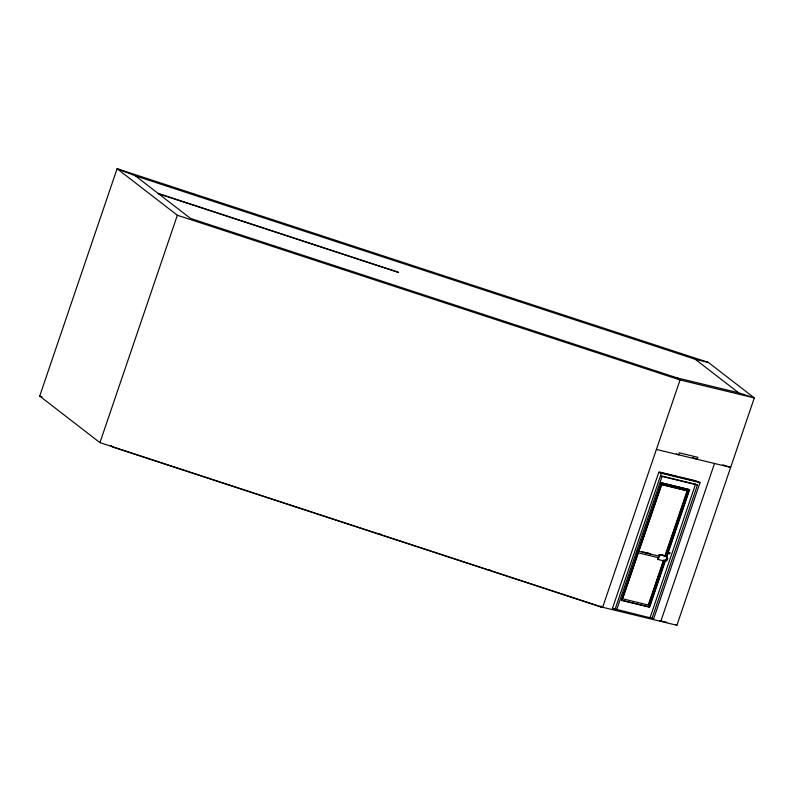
<?xml version="1.0" encoding="UTF-8"?>
<svg xmlns="http://www.w3.org/2000/svg" width="794" height="794" viewBox="0 0 794 794"><rect width="100%" height="100%" fill="white"/><g stroke="black" fill="none" stroke-linecap="round" stroke-linejoin="round"><path stroke-width="1.19" d="M677.52 377.994L738.599 392.762L754.3 397.913L680.051 379.949L177.35 215.253L117.105 168.715L135.347 175.821L190.52 218.439L677.52 377.994L680.051 379.949L602.646 607.321L99.945 442.625L39.7 396.087L117.105 168.715L708.357 362.421L754.3 397.913L676.895 625.285L599.708 606.556L112.708 447.002L110.803 445.533M99.945 442.625L177.35 215.253M649.482 617.305L652.063 618.308L697.45 484.985L662.067 476.42L616.68 609.752L615.052 609.355L612.472 608.353L658.802 472.251L697.45 481.591M615.052 609.355L661.382 473.254L700.02 482.603L653.69 618.705L652.063 618.308M637.304 550.887L637.949 551.145L637.403 552.733L636.758 552.475L637.304 550.887L658.752 556.078M665.481 560.614L649.641 607.132L621.384 600.254L661.372 482.792L689.629 489.68L666.662 557.13M621.712 600.373L661.7 482.921L689.629 489.68M622.933 597.594L638.019 553.279M638.813 550.947L661.442 484.479L687.515 490.791L665.283 556.088M665.6 556.217L687.832 490.91L661.769 484.608L622.536 598.765L648.926 605.197L664.012 560.882M657.65 559.343L659.268 554.579L667.367 556.634L665.749 561.398L657.65 559.343L658.295 559.591L659.913 554.837L667.367 556.634M663.367 560.633L648.281 604.949L648.926 605.197M664.955 555.969L687.187 490.662L687.832 490.91M648.609 605.068L664.092 559.591M649.075 605.594L650.256 602.11M655.407 586.984L662.93 564.891M666.494 554.42L675.595 527.673M677.58 521.866L688.269 490.464M621.384 600.254L649.323 607.013L665.154 560.495M666.345 557.001L689.311 489.551M665.64 559.562L667.198 559.939L667.744 558.351L667.099 558.103M650.127 617.553L695.514 484.231L661.313 475.953M714.54 463.418L660.787 621.335L659.923 620.67L666.831 622.357M135.347 175.821L695.187 359.235L708.357 362.421M656.4 449.434L730.649 467.398L722.798 464.818M659.735 472.093L677.302 476.34M679.644 476.906L694.869 480.588M661.362 554.609L663.496 555.125M642.296 551.81L650.375 553.765L645.542 552.693M666.186 557.974L667.744 558.351M636.758 552.475L658.216 557.666M612.472 608.353L653.69 618.705M599.708 606.556L602.646 607.321L600.959 606.021M379.889 533.975L380.624 534.203M489.819 569.993L490.553 570.221M158.145 193.428L398.519 272.382L158.592 193.776M39.7 396.087L42.052 396.861M692.676 457.533L697.231 459.309L697.906 457.324L679.287 452.818L678.612 454.803L676.329 453.92M695.723 480.926L700.02 482.603M695.385 484.181L697.45 484.985M658.802 472.251L661.382 473.254M660.727 482.544L661.7 482.921M661.124 484.36L661.769 484.608M659.268 554.579L659.913 554.837M666.553 559.691L667.198 559.939M665.104 561.15L665.749 561.398M614.099 608.75L616.68 609.752M695.187 359.235L738.599 392.762M676.031 624.62L676.895 625.285M669.947 553.071L668.995 554.103L669.55 552.614L669.947 553.071"/></g></svg>
